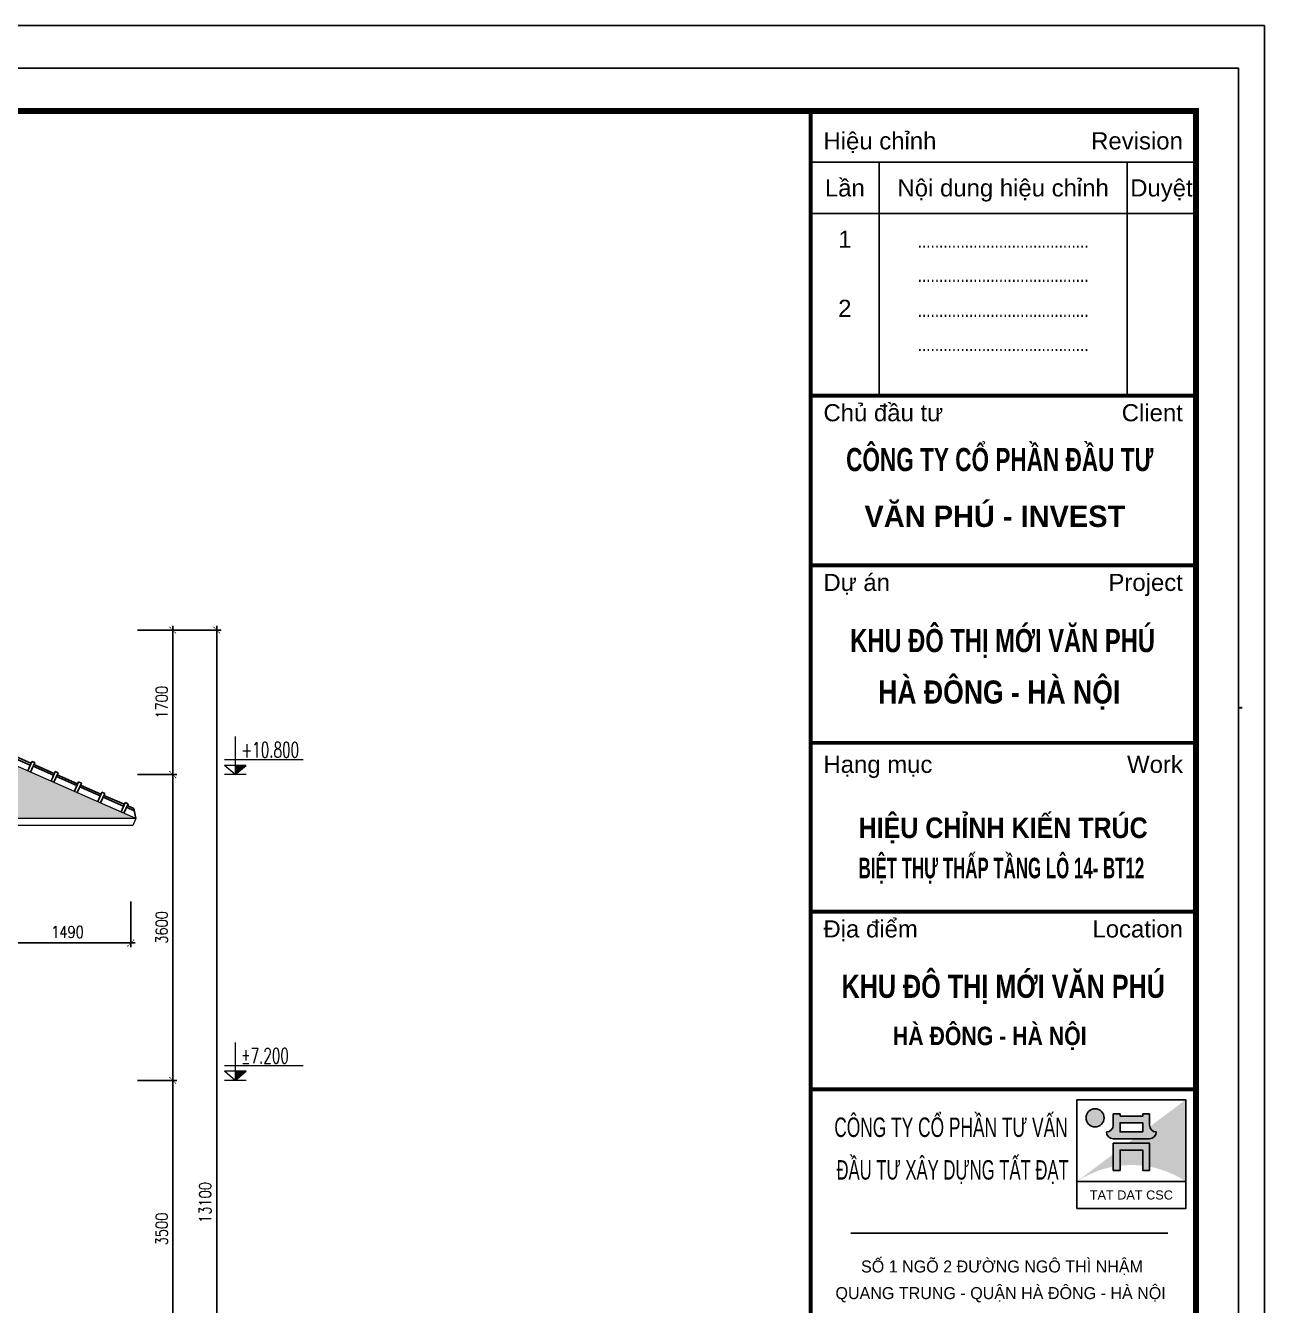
# Model space of a CAD drawing. Header units: millimetres. Extents: x -34806 to 662668, y 63228 to 99452.
# Drawn here: x 387202 to 401789, y 81643 to 96708 of the extents above; entities that cross this region are included whole.
import ezdxf
from ezdxf.enums import TextEntityAlignment as Align

# ---------------------------------------------------------------- set-up
doc = ezdxf.new("R2010")
doc.units = ezdxf.units.MM
doc.header["$LTSCALE"] = 200
doc.header["$MEASUREMENT"] = 0
doc.header["$PDMODE"] = 3
doc.header["$PDSIZE"] = 50
doc.layers.get('0').update_dxf_attribs({"color": 95, "linetype": 'CONTINUOUS'})
doc.layers.get('DEFPOINTS').update_dxf_attribs({"linetype": 'CONTINUOUS'})
for name, color, linetype in [('DIM', 1, 'CONTINUOUS'), ('KHUNGTEN', 7, 'CONTINUOUS'), ('Net_Thay', 7, 'CONTINUOUS'), ('NOITHAT', 32, 'CONTINUOUS'), ('TEXT', 7, 'CONTINUOUS'), ('TEXT2', 6, 'CONTINUOUS')]:
    doc.layers.add(name, color=color, linetype=linetype)
doc.layers.add('hacth', color=251, linetype='CONTINUOUS', lineweight=13)
doc.layers.add('thay', color=7, linetype='CONTINUOUS', lineweight=18)
doc.styles.add('.VnArial', font='VNARIAL.ttf')
doc.styles.add('Aria H B iso', font='VHARIALB.ttf')
doc.styles.add('Arial iso', font='VNARIAL.ttf')
doc.styles.add('Arial N  iso', font='VNARIALN.ttf')
doc.styles.add('NHO', font='VNCC-RMS.SHX', dxfattribs={"width": 0.8})
doc.styles.add('RomanS', font='romans.shx', dxfattribs={"width": 0.8})
doc.styles.add('Scale', font='vnsimli.shx', dxfattribs={"width": 0.65, "bigfont": 'bigfont.shx'})
doc.styles.add('TEXT1', font='VHARIAL.ttf', dxfattribs={"width": 0.85, "height": 200})
doc.styles.add('VNCC-SIM', font='VHAVAN.ttf', dxfattribs={"width": 0.85})
doc.dimstyles.new('D1', dxfattribs={"dimtxt": 140, "dimasz": 80, "dimexe": 50, "dimexo": 0, "dimgap": 60, "dimtad": 1, "dimdec": 0, "dimzin": 0, "dimdsep": 46, "dimtxsty": 'RomanS', "dimblk1": 'ARCHTICK', "dimblk2": 'ARCHTICK', "dimsah": 1, "dimcen": 100, "dimdle": 50, "dimclrt": 7, "dimadec": 0, "dimazin": 0, "dimtfac": 0.005, "dimtdec": 0, "dimtix": 1, "dimtofl": 0, "dimtmove": 2, "dimatfit": 3, "dimldrblk": 'ARCHTICK', "dimfxl": 1, "dimtvp": 0.8, "dimtolj": 1, "dimtzin": 0, "dimarcsym": 0})

# ---------------------------------------------------------------- blocks, each defined once
blk = doc.blocks.new('_ArchTick')
at = {"layer": 'DIM', "color": 150}
blk.add_lwpolyline([(0.5000000000004547, 0.5000000000009095, 0.1333333333333333, 0, 0), (4.547473508864641e-13, 9.094947017729282e-13, 0, 0.1333333333333333, 0), (-0.4999999999995453, -0.4999999999990905, 0.1333333333333333, 0.1333333333333333, 0)], format="xyseb", dxfattribs=at)
blk = doc.blocks.new('*D769')
at = {"layer": 'DEFPOINTS', "color": 0}
for p in [(388440.6626951756, 86397.70721571796), (386950.6626951757, 86237.46029917171), (388440.6626951756, 85908.9407891398)]:
    blk.add_point(p, dxfattribs=at)
at = {"layer": 'DIM', "color": 0, "lineweight": -2}
for p, q in [((388440.6626951756, 86397.70721571796), (388440.6626951756, 85858.9407891398)), ((386950.6626951757, 86237.46029917171), (386950.6626951757, 85858.9407891398)), ((386900.6626951757, 85908.9407891398), (388490.6626951756, 85908.9407891398))]:
    blk.add_line(p, q, dxfattribs=at)
at = {"layer": 'DIM', "color": 0, "lineweight": -2, "xscale": 80, "yscale": 80, "zscale": 80, "rotation": 180}
blk.add_blockref('_ArchTick', (386950.6626951757, 85908.9407891398), dxfattribs=at)
at = {"layer": 'DIM', "color": 0, "lineweight": -2, "xscale": 80, "yscale": 80, "zscale": 80}
blk.add_blockref('_ArchTick', (388440.6626951756, 85908.9407891398), dxfattribs=at)
at = {"layer": 'DIM', "color": 7, "insert": (387695.6626951756, 86038.9407891398), "char_height": 140, "attachment_point": 5, "style": 'RomanS'}
blk.add_mtext('\\A1;1490', dxfattribs=at)
blk = doc.blocks.new('A$C5F910C25')
at = {"layer": 'Net_Thay', "ltscale": 0.5, "true_color": 0x0f9997}
h = blk.add_hatch(color=134, dxfattribs=at)
edge = h.paths.add_edge_path()
edge.add_line((23.99999934621155, 24.00000047203503), (-6.537884473800659e-07, 6.000000472107786))
edge.add_arc((11.99999934621155, -12.19999952812213), 21.80000000017373, 56.60151153231379, 123.3984884676862, ccw=False)
edge.add_line((23.99999934621155, 6.000000472093234), (23.99999934621155, 24.00000047202047))
h = blk.add_hatch(color=134, dxfattribs=at)
edge = h.paths.add_edge_path()
edge.add_arc((3.999999346211553, 20.00000047209323), 2, 0, 180)
edge.add_arc((3.999999346211553, 20.00000047209323), 2, 180, 360)
at = {"layer": 'Net_Thay', "ltscale": 0.5, "true_color": 0x001e02}
h = blk.add_hatch(color=98, dxfattribs=at)
h.paths.add_polyline_path([(15.99999934621155, 14.40000047208741), (7.999999346211553, 14.40000047208741), (7.999999346211553, 8.400000472087413), (9.499999346211553, 8.400000472087413), (9.499999346211553, 12.90000047208741), (14.49999934621155, 12.90000047208741), (14.49999934621155, 8.400000472087413), (15.99999934621155, 8.400000472087413)])
h.paths.add_polyline_path([(14.49999934667721, 16.90000047208741), (9.499999346211553, 16.90000047208741), (9.499999346211553, 18.90000047208741), (14.49999934621155, 18.90000047208741)], flags=16)
edge = h.paths.add_edge_path()
edge.add_arc((17.49999934621155, 18.40000047208741), 1.499999999992724, 180.0000000002779, 270, ccw=False)
edge.add_line((15.99999934621155, 18.40000047208741), (15.99999934621155, 20.90000047210196))
edge.add_line((15.99999934621155, 20.90000047208741), (14.49999934621155, 20.90000047208741))
edge.add_line((14.49999934621155, 20.90000047208741), (14.49999934621155, 20.40000047208741))
edge.add_line((14.49999934621155, 20.40000047208741), (9.499999346211553, 20.40000047208741))
edge.add_line((9.499999346211553, 20.40000047208741), (9.499999346211553, 20.90000047208741))
edge.add_line((9.499999346211553, 20.90000047208741), (7.999999346211553, 20.90000047208741))
edge.add_line((7.999999346211553, 20.90000047208741), (7.999999346211553, 18.40000047207286))
edge.add_arc((6.499999346211553, 18.40000047208741), 1.5, 270, 359.9999999997221, ccw=False)
edge.add_arc((7.999999346211553, 16.90000047208741), 1.5, 180, 270)
edge.add_line((7.999999346211553, 15.40000047208741), (15.99999934621155, 15.40000047208741))
edge.add_arc((15.99999934621155, 16.90000047208741), 1.5, 270, 360)
at = {"layer": 'Net_Thay', "color": 2, "ltscale": 0.5}
blk.add_line((-6.537884473800659e-07, 6.000000472093234), (23.99999934621155, 6.000000472093234), dxfattribs=at)
at = {"layer": 'Net_Thay', "ltscale": 0.5}
blk.add_lwpolyline([(-6.537884473800659e-07, 4.720932338386774e-07), (23.99999934621155, 4.720932338386774e-07), (23.99999934621155, 24.00000047209323), (-6.537884473800659e-07, 24.00000047209323)], close=True, dxfattribs=at)
at = {"layer": 'Net_Thay', "color": 98, "ltscale": 0.5, "true_color": 0x001e02}
blk.add_lwpolyline([(15.99999934621155, 15.40000047208741), (7.999999346211553, 15.40000047208741, -0.414213562373095), (6.499999346211553, 16.90000047208741, 0.4142135623730951), (7.999999346211553, 18.40000047208741), (7.999999346211553, 20.90000047208741), (9.499999346211553, 20.90000047208741), (9.499999346211553, 20.40000047208741), (14.49999934621155, 20.40000047208741), (14.49999934621155, 20.90000047208741), (15.99999934621155, 20.90000047208741), (15.99999934621155, 18.40000047208741, 0.414213562373095), (17.49999934621155, 16.90000047208741, -0.414213562373095)], format="xyb", close=True, dxfattribs=at)
for points in [[(14.49999934667721, 16.90000047208741), (9.499999346211553, 16.90000047208741), (9.499999346211553, 18.90000047208741), (14.49999934621155, 18.90000047208741)], [(7.999999346211553, 14.40000047208741), (7.999999346211553, 8.400000472087413), (9.499999346211553, 8.400000472087413), (9.499999346211553, 12.90000047208741), (14.49999934621155, 12.90000047208741), (14.49999934621155, 8.400000472087413), (15.99999934621155, 8.400000472087413), (15.99999934621155, 14.40000047208741)]]:
    blk.add_lwpolyline(points, close=True, dxfattribs=at)
at = {"layer": 'Net_Thay', "color": 134, "ltscale": 0.5, "true_color": 0x0f9997}
blk.add_circle((3.999999346211553, 20.00000047209323), 2, dxfattribs=at)
at = {"layer": 'Net_Thay', "color": 2, "style": '.VnArial'}
blk.add_text('TAT DAT CSC', height=2, dxfattribs=at).set_placement((2.841745594516397, 2.000000472093234))
blk = doc.blocks.new('khung')
at = {"color": 8}
blk.add_line((27622.5522648067, 17766.50656431817), (30915.23519163614, 17766.50656431817), dxfattribs=at)
at = {"color": 4, "const_width": 34.92595818815155}
for points in [[(27622.5522648067, 19305.16904551932), (31115.14808362222, 19305.16904551932)], [(27622.55226480321, 19305.16904551932), (31115.14808361849, 19305.16904551932)], [(27622.5522648067, 17766.50656431817), (31115.14808362222, 17766.50656431817)], [(27622.55226480321, 17766.50656431817), (31115.14808361849, 17766.50656431817)], [(27622.55244429281, 17766.50656709514), (31115.14826310787, 17766.50656709514)]]:
    blk.add_lwpolyline(points, dxfattribs=at)
at = {"layer": 'DEFPOINTS', "color": 8}
blk.add_lwpolyline([(0, 0), (31503.2142857092, 0), (31503.2142857092, 22274.99999999884), (0, 22274.99999999884)], close=True, dxfattribs=at)
at = {"layer": 'KHUNGTEN', "color": 8}
for p, q in [((27622.5522648067, 17766.50656431817), (30915.23519163614, 17766.50656431817)), ((31503.21446545597, 16475.24069870885), (31536.14129472431, 16475.24069870885))]:
    blk.add_line(p, q, dxfattribs=at)
at = {"layer": 'KHUNGTEN', "color": 4}
for points, const_width in [([(847.8094161225017, 388.0662020905293), (31116.97317918693, 388.0662020905293), (31116.97317918693, 21886.93379790831), (847.8094161225017, 21886.93379790831)], 54.32926829268017), ([(27622.55226480344, 21886.93379790831), (31115.14808361861, 21886.93379790831), (31115.14808361861, 388.0662020905293), (27622.55226480344, 388.0662020905293)], 34.92595818815155)]:
    blk.add_lwpolyline(points, close=True, dxfattribs=dict(at, const_width=const_width))
at = {"layer": 'KHUNGTEN', "color": 8, "const_width": 15.52264808362291}
for points in [[(27622.55226480344, 21421.25435539952), (31115.14808361861, 21421.25435539952)], [(28243.45818814833, 21421.25435539952), (28243.45818814833, 19305.16904551932)], [(30494.24216027372, 21421.25435539952), (30494.24216027372, 19305.16904551932)], [(27622.55226480344, 20955.57491289097), (31115.14808361861, 20955.57491289097)]]:
    blk.add_lwpolyline(points, dxfattribs=at)
at = {"layer": 'KHUNGTEN', "color": 4, "const_width": 34.92595818815155}
for points in [[(27622.5522648067, 19305.16904551932), (31115.14808362222, 19305.16904551932)], [(27622.5522648067, 17766.50656431817), (31115.14808362222, 17766.50656431817)], [(27622.55244429281, 17766.50656709514), (31115.14826310799, 17766.50656709514)], [(27622.55244430073, 16156.79297462516), (31115.14826308552, 16156.79297462516)], [(27622.55244430073, 14624.75846653097), (31115.14826308552, 14624.75846653097)], [(27622.55244430073, 13015.04487406099), (31115.14826308552, 13015.04487406099)]]:
    blk.add_lwpolyline(points, dxfattribs=at)
at = {"layer": 'TEXT', "ltscale": 0.5}
blk.add_line((27986.60985845308, 11711.78306946379), (30863.53041137882, 11711.78306946379), dxfattribs=at)
at = {"layer": 'Net_Thay', "ltscale": 0.5, "xscale": 41.14443919872792, "yscale": 41.14443919843416, "zscale": 41.14443919841674}
blk.add_blockref('A$C5F910C25', (30038.09329324789, 11933.25575218037), dxfattribs=at)
at = {"color": 8, "style": 'Arial iso', "width": 0.9999999941723045}
blk.add_text('Chñ ®Çu t\xad', height=155.2264808362291, dxfattribs=at).set_placement((27738.97212543071, 19072.32932426484))
blk.add_text('Client', height=155.2264808362291, dxfattribs=at).set_placement((30998.72822296189, 19072.32932426484), align=Align.RIGHT)
at = {"color": 7, "style": 'Aria H B iso'}
for s, height, width, p, p2 in [('c«ng ty cæ phÇn ®Çu t\xad', 209.5557491289093, 0.7025069977603693, (27944.6269997557, 18620.55834446217), (30730.05160926669, 18620.55834446217)), ('V¨n phó - invest', 194.0331010452864, 0.9695176841983916, (28110.77818054508, 18114.08333186369), (30476.24669963552, 18114.08333186369)), ('KHU §¤ THÞ MíI V¡N PHó', 209.5557491289093, 0.7389444991926696, (27981.5830404671, 16979.11143905187), (30745.75182077126, 16979.11143905187)), ('     hµ ®«ng - hµ néi      ', 209.5557491289093, 0.8236616100735789, (27899.69612104643, 16512.57014595026), (30833.47660882449, 16512.57014595026)), ('KHU §¤ THÞ MíI V¡N PHó', 209.5557491289093, 0.7842867514927371, (27902.79010211822, 13843.96685813665), (30836.57058989628, 13843.96685813665)), ('     hµ ®«ng - hµ néi      ', 167.6445993031274, 0.8236616100735753, (28100.74854778661, 13415.15737015691), (30447.77293800905, 13415.15737015691))]:
    blk.add_text(s, height=height, dxfattribs=dict(at, width=width)).set_placement(p, p2, align=Align.FIT)
for s, rotation, width, p, p2 in [('hiÖu chØnh kiÕn tróc ', 0.007563074260473018, 0.8721502751807877, (28057.64394805585, 15292.82606776041), (30743.28167936322, 15293.18057341316)), ('biÖt thù thÊp tÇng l« 14- bt12', 0.00784076763653109, 0.5913500781191495, (28057.64394805585, 14928.03816096876), (30648.16550555607, 14928.39266662152))]:
    blk.add_text(s, height=186.2717770034749, rotation=rotation, dxfattribs=dict(at, width=width)).set_placement(p, p2, align=Align.FIT)
at = {"layer": 'KHUNGTEN', "color": 8, "style": 'Arial iso', "width": 0.9999999941723045}
for s, p in [('HiÖu chØnh', (27738.97212543071, 21537.67421602679)), ('Dù ¸n', (27738.972304928, 17533.66684584084)), ('H¹ng môc', (27738.9723049301, 15884.01234600481)), ('§Þa ®iÓm', (27738.97230493592, 14391.91874527666))]:
    blk.add_text(s, height=155.2264808362291, dxfattribs=at).set_placement(p)
for s, p in [('Revision', (30998.72822296189, 21537.67421602679)), ('Project', (30998.72840245918, 17533.66684584084)), ('Work', (30998.72840246174, 15884.01234600481)), ('Location', (30998.7284024671, 14391.91874527666))]:
    blk.add_text(s, height=155.2264808362291, dxfattribs=at).set_placement(p, align=Align.RIGHT)
for s, p in [('LÇn', (27933.00522647589, 21188.41463414521)), ('Néi dung hiÖu chØnh', (29368.85017421097, 21188.41463414521)), ('DuyÖt', (30804.69512194628, 21188.41463414521))]:
    blk.add_text(s, height=155.2264808362291, dxfattribs=at).set_placement(p, align=Align.MIDDLE_CENTER)
at = {"layer": 'KHUNGTEN', "color": 8}
for s, height, style, width, p in [('1', 155.0419073385964, 'Arial N  iso', 0.9999999941723045, (27933.00522647589, 20645.12195121817)), ('........................................', 130.3508018059811, 'NHO', 0.8000000093348955, (29368.85017421097, 20645.12195121846)), ('........................................', 130.3508018059811, 'NHO', 0.8000000093348955, (29368.85017421097, 20334.66898954601)), ('2', 155.0419073385964, 'Arial N  iso', 0.9999999941723045, (27933.00522647589, 20019.15129633312)), ('........................................', 130.3508018059811, 'NHO', 0.8000000093348955, (29368.85017421097, 20019.15129633312)), ('........................................', 130.3508018059811, 'NHO', 0.8000000093348955, (29368.85017421097, 19708.69833466067))]:
    blk.add_text(s, height=height, dxfattribs=dict(at, style=style, width=width)).set_placement(p, align=Align.CENTER)
at = {"layer": 'KHUNGTEN', "color": 8, "style": 'Arial iso'}
for s, width, p, p2 in [('§Þa chØ: sè 17 l« 2A, ®\xadêng Trung Yªn 1', 0.8388118954867925, (31504.31202643167, 16488.0891799439), (31534.72227211297, 16488.0891799439)), ('Tel: 7833367-7833368       fax: 7833369', 0.8360724104698336, (31504.31202643167, 16480.92607030772), (31534.72227211297, 16480.92607030772)), ('ph\xadêng Yªn Hoµ - quËn CÇu GiÊy - Hµ Néi', 0.7824314991727065, (31504.31202643167, 16484.5076251258), (31534.72227211297, 16484.5076251258)), ('Email:...................................................', 0.8776965749600775, (31504.31202643167, 16477.34451548962), (31534.72227211297, 16477.34451548962))]:
    blk.add_text(s, height=1.463414635509596, dxfattribs=dict(at, width=width)).set_placement(p, p2, align=Align.FIT)
at = {"layer": 'TEXT', "style": 'VNCC-SIM'}
for s, p in [('Sè 1 ngâ 2 ®\xadêng Ng« Th× NhËm ', (28079.7719981267, 11353.83755541717)), ('Quang Trung - QuËn Hµ §«ng - Hµ Néi', (27847.86973745052, 11112.40169976035))]:
    blk.add_text(s, height=108.9886755819513, dxfattribs=at).set_placement(p)
at = {"layer": 'TEXT2', "style": 'TEXT1'}
for s, width, p in [('C¤NG TY Cæ PHÇN T¦ VÊN', 0.6389054874326405, (27837.08662231182, 12582.8204010752)), ('§ÇU T¦ X¢Y DùNG TÊT §¹T', 0.6144138413786301, (27857.24481806948, 12196.09640660527))]:
    blk.add_text(s, height=176.1951943736632, dxfattribs=dict(at, width=width)).set_placement(p)
blk = doc.blocks.new('*D1159')
at = {"layer": 'DEFPOINTS', "color": 0}
for p in [(388521.290471514, 89592.25017395214), (389453.1195185382, 89592.25017395214), (388521.290471514, 76492.25017395226)]:
    blk.add_point(p, dxfattribs=at)
at = {"layer": 'DIM', "color": 0, "lineweight": -2}
for p, q in [((389453.1195185382, 76442.25017395226), (389453.1195185382, 89642.25017395214)), ((388521.290471514, 89592.25017395214), (389503.1195185382, 89592.25017395214)), ((388521.290471514, 76492.25017395226), (389503.1195185382, 76492.25017395226))]:
    blk.add_line(p, q, dxfattribs=at)
at = {"layer": 'DIM', "color": 0, "lineweight": -2, "xscale": 80, "yscale": 80, "zscale": 80}
for p, rotation in [((389453.1195185382, 89592.25017395214), 90), ((389453.1195185382, 76492.25017395226), 270)]:
    blk.add_blockref('_ArchTick', p, dxfattribs=dict(at, rotation=rotation))
at = {"layer": 'DIM', "color": 7, "insert": (389315.2672251111, 82854.86631722591), "char_height": 140, "attachment_point": 5, "rotation": 90, "style": 'RomanS'}
blk.add_mtext('\\A1;13100', dxfattribs=at)
blk = doc.blocks.new('*D1162')
at = {"layer": 'DEFPOINTS', "color": 0}
for p in [(388521.290471514, 84292.25017395226), (388934.4903085709, 84292.25017395226), (388521.290471514, 80792.25017395226)]:
    blk.add_point(p, dxfattribs=at)
at = {"layer": 'DIM', "color": 0, "lineweight": -2}
for p, q in [((388521.290471514, 84292.25017395226), (388984.4903085709, 84292.25017395226)), ((388934.4903085709, 80742.25017395226), (388934.4903085709, 84342.25017395226)), ((388521.290471514, 80792.25017395226), (388984.4903085709, 80792.25017395226))]:
    blk.add_line(p, q, dxfattribs=at)
at = {"layer": 'DIM', "color": 0, "lineweight": -2, "xscale": 80, "yscale": 80, "zscale": 80}
for p, rotation in [((388934.4903085709, 84292.25017395226), 90), ((388934.4903085709, 80792.25017395226), 270)]:
    blk.add_blockref('_ArchTick', p, dxfattribs=dict(at, rotation=rotation))
at = {"layer": 'DIM', "color": 7, "insert": (388804.4903085709, 82542.25017395231), "char_height": 140, "attachment_point": 5, "rotation": 90, "style": 'RomanS'}
blk.add_mtext('\\A1;3500', dxfattribs=at)
blk = doc.blocks.new('*D1163')
at = {"layer": 'DEFPOINTS', "color": 0}
for p in [(388521.290471514, 87892.10928806983), (388934.4903085709, 87892.10928806983), (388521.290471514, 84292.25017395226)]:
    blk.add_point(p, dxfattribs=at)
at = {"layer": 'DIM', "color": 0, "lineweight": -2}
for p, q in [((388521.290471514, 87892.10928806983), (388984.4903085709, 87892.10928806983)), ((388934.4903085709, 84242.25017395226), (388934.4903085709, 87942.10928806983)), ((388521.290471514, 84292.25017395226), (388984.4903085709, 84292.25017395226))]:
    blk.add_line(p, q, dxfattribs=at)
at = {"layer": 'DIM', "color": 0, "lineweight": -2, "xscale": 80, "yscale": 80, "zscale": 80}
for p, rotation in [((388934.4903085709, 87892.10928806983), 90), ((388934.4903085709, 84292.25017395226), 270)]:
    blk.add_blockref('_ArchTick', p, dxfattribs=dict(at, rotation=rotation))
at = {"layer": 'DIM', "color": 7, "insert": (388804.4903085709, 86092.1797310111), "char_height": 140, "attachment_point": 5, "rotation": 90, "style": 'RomanS'}
blk.add_mtext('\\A1;3600', dxfattribs=at)
blk = doc.blocks.new('*D1164')
at = {"layer": 'DEFPOINTS', "color": 0}
for p in [(388521.290471514, 89592.25017395214), (388934.4903085709, 89592.25017395214), (388521.290471514, 87892.10928806983)]:
    blk.add_point(p, dxfattribs=at)
at = {"layer": 'DIM', "color": 0, "lineweight": -2}
for p, q in [((388934.4903085709, 87842.10928806983), (388934.4903085709, 89642.25017395214)), ((388521.290471514, 89592.25017395214), (388984.4903085709, 89592.25017395214)), ((388521.290471514, 87892.10928806983), (388984.4903085709, 87892.10928806983))]:
    blk.add_line(p, q, dxfattribs=at)
at = {"layer": 'DIM', "color": 0, "lineweight": -2, "xscale": 80, "yscale": 80, "zscale": 80}
for p, rotation in [((388934.4903085709, 89592.25017395214), 90), ((388934.4903085709, 87892.10928806983), 270)]:
    blk.add_blockref('_ArchTick', p, dxfattribs=dict(at, rotation=rotation))
at = {"layer": 'DIM', "color": 7, "insert": (388804.4903085709, 88742.17973101104), "char_height": 140, "attachment_point": 5, "rotation": 90, "style": 'RomanS'}
blk.add_mtext('\\A1;1700', dxfattribs=at)
blk = doc.blocks.new('cao do')
at = {"layer": 'thay'}
for p, q in [((0, 444.6272508608236), (0, 0)), ((798.181270029163, 170.2365376747912), (-128.2891475682845, 170.2365376747912)), ((0, 0), (-127.8852143107215, 106.0771588497737)), ((127.8852143107215, 106.0771588497737), (-127.8852143107215, 106.0771588497737)), ((0, 0), (127.8852143107215, 106.0771588497737))]:
    blk.add_line(p, q, dxfattribs=at)
at = {"layer": 'thay', "ltscale": 600}
blk.add_line((128.2891475682845, 0), (-128.2891475682845, 0), dxfattribs=at)
at = {"layer": 'thay', "color": 150, "ltscale": 600}
blk.add_solid([(0, 0), (0, 106.0771588497737), (127.8852143107215, 106.0771588497737)], dxfattribs=at)
at = {"layer": 'TEXT', "style": 'Arial N  iso'}
blk.add_attdef('%%P0.000', text='', height=200.0000000007276, dxfattribs=at).set_placement((69.50250721070915, 290.0113117169822), align=Align.MIDDLE_LEFT)

msp = doc.modelspace()

# ---------------------------------------------------------------- hatches: boundary and pattern name
h = msp.add_hatch()
h.set_pattern_fill('AR-RSHKE', color=256, scale=15, style=0)
h.set_pattern_definition([(0, (927.4612865394447, -114145.6893148336), (382.5, 180), [90, -75, 105, -45, 135, -60]), (0, (1017.461286539445, -114138.1893148336), (382.5, 180), [75, -285, 60, -90]), (0, (1197.461286539445, -114156.9393148336), (382.5, 180), [45, -465]), (90, (927.4612865394447, -114145.6893148336), (-127.5, 180), [172.5, -547.5]), (90, (1017.461286539445, -114145.6893148336), (-127.5, 180), [168.75, -551.25]), (90, (1092.461286539445, -114145.6893148336), (-127.5, 180), [157.5, -562.5]), (90, (1197.461286539445, -114156.9393148336), (-127.5, 180), [172.5, -547.5]), (90, (1242.461286539445, -114156.9393148336), (-127.5, 180), [172.5, -547.5]), (90, (1377.461286539445, -114145.6893148336), (-127.5, 180), [165, -555])])
h.paths.add_polyline_path([(383675.7023745111, 89495.54482014448), (373227.0458159262, 89496.23152811753), (373227.0458159262, 89233.28832338663), (373235.5144153805, 89233.28832338663), (373235.5144153805, 89196.23832338682), (373227.0458159262, 89196.23832338682), (373227.0458159262, 88933.28832338663), (373235.5144153805, 88933.28832338666), (373235.5144153804, 88896.23832338682), (373227.0458159262, 88896.23832338682), (373227.0458159262, 88633.2883233866), (373235.5144153805, 88633.28832338666), (373235.5144153804, 88596.23832338682), (373227.0458159262, 88596.23832338682), (373227.0458159262, 88333.28832338663), (373235.5144153805, 88333.28832338666), (373235.5144153804, 88296.23832338679), (373227.0458159262, 88296.23832338679), (373227.0458159262, 88033.28832338666), (373235.5144153805, 88033.28832338663), (373235.5144153805, 87996.23832338679), (373227.0458159262, 87996.23832338679), (373227.0458159262, 87733.28832338663), (373235.5144153805, 87733.28832338666), (373235.5144153804, 87696.23832338682), (373227.0458159262, 87696.23832338682), (373227.0458159262, 87433.2883233866), (373235.5144153805, 87433.28832338666), (373235.5144153804, 87396.23832338679), (373160.6626951753, 87396.23832338682), (373160.6626951753, 87372.98543273899), (388500.9800183373, 87372.98543273905)])

# ---------------------------------------------------------------- linework, layer by layer
msp.add_lwpolyline([(401788.8030782644, 66791.65224142995), (359893.1240702986, 66791.65224142995), (359893.1240702986, 96707.79039361124), (401788.8030782644, 96707.79039361124)], close=True)
at = {"layer": 'NOITHAT'}
for p, q in [((387265.3949645681, 88024.0004712723), (387024.6623976132, 88129.78579023085)), ((387256.5803282679, 88003.94126037025), (387015.8477613129, 88109.72657932885)), ((387260.8419053074, 87921.54422072682), (387309.2513592587, 88031.70820405945)), ((387309.2513592587, 88031.70820405945), (387275.3318247251, 88046.61349429484)), ((387531.2324297568, 87883.25065117606), (387290.499862802, 87989.03597013466)), ((387540.047066057, 87903.30986207811), (387299.3144991022, 88009.09518103671)), ((387535.4940067964, 87800.8536115326), (387583.9034607479, 87911.01759486523)), ((387583.9034607479, 87911.01759486523), (387549.9839262141, 87925.92288510065)), ((387805.8845312459, 87762.56004198184), (387565.1519642911, 87868.34536094044)), ((387814.6991675461, 87782.61925288389), (387573.9666005913, 87888.40457184249)), ((387810.1461082855, 87680.1630023384), (387858.5555622368, 87790.32698567107)), ((387858.5555622368, 87790.32698567107), (387824.6360277031, 87805.23227590648)), ((388080.5366327349, 87641.86943278767), (387839.8040657801, 87747.65475174625)), ((388089.3512690352, 87661.92864368975), (387848.6187020803, 87767.7139626483)), ((388133.2076637259, 87669.63637647688), (388099.2881291921, 87684.54166671226)), ((388084.7982097745, 87559.47239314424), (388133.2076637259, 87669.63637647688)), ((388355.1887342239, 87521.17882359351), (388114.4561672691, 87626.96414255208)), ((388364.0033705242, 87541.23803449553), (388123.2708035693, 87647.02335345413)), ((388359.4503112635, 87438.78178395005), (388407.8597652149, 87548.94576728265)), ((388407.8597652149, 87548.94576728265), (388373.9402306812, 87563.8510575181)), ((388475.0551724227, 87492.43844566809), (388397.9229050583, 87526.33274425994)), ((388480.8145717709, 87465.97495374546), (388389.1082687581, 87506.27353335786)), ((388501.0600706613, 87372.95021905302), (388475.0551724227, 87492.43844566811))]:
    msp.add_line(p, q, dxfattribs=at)
for points in [[(387226.9223707737, 87936.44951096221), (387275.3318247251, 88046.61349429484)], [(387501.5744722627, 87815.75890176801), (387549.9839262141, 87925.92288510065)], [(387776.2265737517, 87695.06829257382), (387824.6360277031, 87805.23227590648)], [(388050.8786752407, 87574.37768337966), (388099.2881291921, 87684.54166671226)], [(388325.5307767297, 87453.68707418544), (388373.9402306812, 87563.8510575181)]]:
    msp.add_lwpolyline(points, dxfattribs=at)
at = {"layer": 'thay'}
for p, q in [((388500.9800183372, 87372.98543273905), (373160.6626951753, 87372.98543273902)), ((388465.301376719, 87291.65891221084), (373160.6626951753, 87291.65891221084)), ((388501.0600706613, 87372.95021905302), (388465.301376719, 87291.65891221084))]:
    msp.add_line(p, q, dxfattribs=at)
msp.add_lwpolyline([(388501.0600706613, 87372.95021905302), (383675.7023745112, 89495.54482014445), (373123.6518947719, 89496.23832338635)], dxfattribs=at)

# ---------------------------------------------------------------- block references
at = {"layer": 'DIM', "linetype": 'Continuous'}
ref = msp.add_blockref('cao do', (389671.0659785415, 87893.25317949225), dxfattribs=at)
ref.add_attrib('%%P0.000', '+10.800', dxfattribs={"layer": 'TEXT', "height": 180, "style": 'Scale', "width": 0.65}).set_placement((389740.5684857522, 88183.26449120924), align=Align.MIDDLE_LEFT)
ref = msp.add_blockref('cao do', (389671.0659785415, 84292.25017395226), dxfattribs=at)
ref.add_attrib('%%P0.000', '%%p7.200', dxfattribs={"layer": 'TEXT', "height": 180, "style": 'Scale', "width": 0.65}).set_placement((389740.5684857522, 84582.26148566924), align=Align.MIDDLE_LEFT)
at = {"layer": 'hacth', "xscale": 1.298143060485017, "yscale": 1.298143126914511, "zscale": 1.29814313413116}
msp.add_blockref('khung', (360587.5045364543, 67291.65224142995), dxfattribs=at)

# ---------------------------------------------------------------- dimensions: what is measured, and where the dimension line sits
at = {"layer": 'DIM'}
dim = msp.add_linear_dim(base=(389453.1195185382, 89592.25017395214), p1=(388521.290471514, 76492.25017395226), p2=(388521.290471514, 89592.25017395214), angle=90, dimstyle='D1', dxfattribs=at)
dim.commit()
dim.dimension.update_dxf_attribs({"geometry": '*D1159', "text_midpoint": (389315.2672251111, 82854.86631722591), "dimtype": 128})
for base, p1, p2, picture, middle in [((388934.4903085709, 89592.25017395214), (388521.290471514, 87892.10928806983), (388521.290471514, 89592.25017395214), '*D1164', (388804.4903085709, 88742.17973101104)), ((388934.4903085709, 87892.10928806983), (388521.290471514, 84292.25017395226), (388521.290471514, 87892.10928806983), '*D1163', (388804.4903085709, 86092.1797310111)), ((388934.4903085709, 84292.25017395226), (388521.290471514, 80792.25017395226), (388521.290471514, 84292.25017395226), '*D1162', (388804.4903085709, 82542.25017395231))]:
    dim = msp.add_linear_dim(base=base, p1=p1, p2=p2, angle=90, dimstyle='D1', dxfattribs=at)
    dim.commit()
    dim.dimension.update_dxf_attribs({"geometry": picture, "text_midpoint": middle})
dim = msp.add_linear_dim(base=(388440.6626951756, 85908.9407891398), p1=(386950.6626951757, 86237.46029917171), p2=(388440.6626951756, 86397.70721571796), dimstyle='D1', dxfattribs=at)
dim.commit()
dim.dimension.update_dxf_attribs({"geometry": '*D769', "text_midpoint": (387695.6626951756, 86038.9407891398)})

doc.saveas('drawing.dxf')
